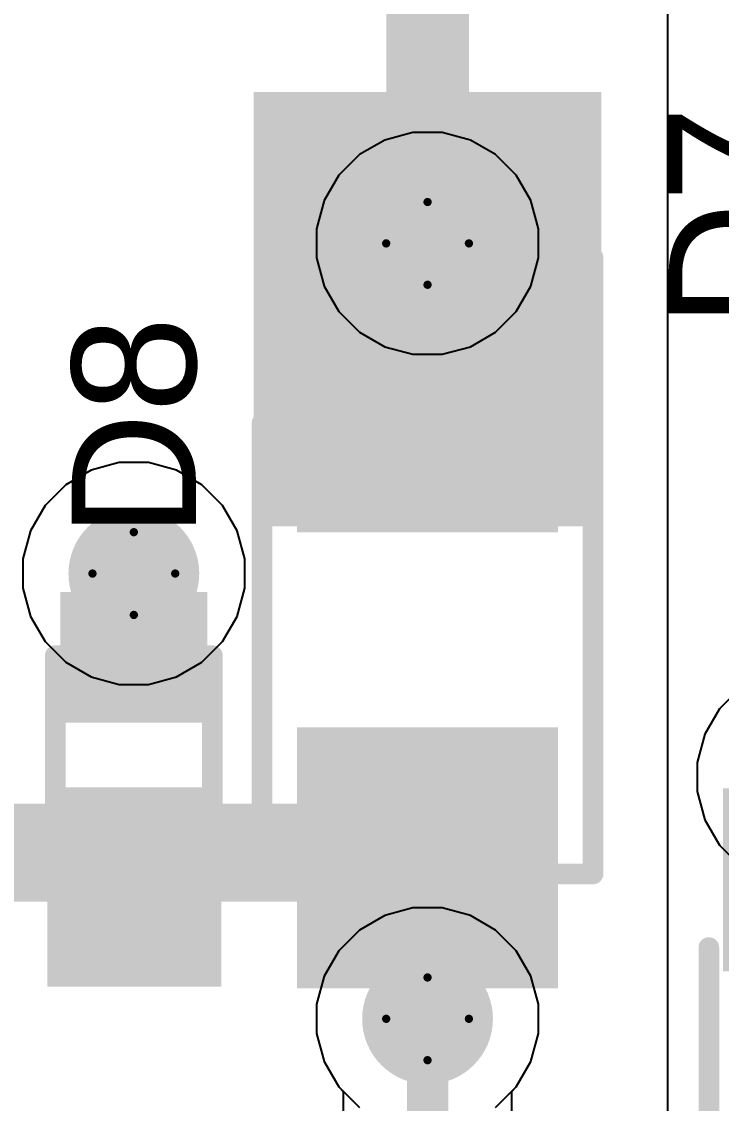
# Model space of a CAD drawing. Header units: inches. Extents: x -17.5 to 14.7, y -6.2 to 5.9.
# Drawn here: x -0.2411 to -0.072, y 1.7883 to 2.0498 of the extents above; entities that cross this region are included whole.
import ezdxf

# ---------------------------------------------------------------- set-up
doc = ezdxf.new("R2010")
doc.units = ezdxf.units.IN
doc.header["$MEASUREMENT"] = 0
for name, color, linetype in [('Bottom Layer', 5, 'Continuous'), ('Bottom Solder', 6, 'Continuous'), ('Drill Drawing', 1, 'Continuous'), ('Ground Layer', 76, 'Continuous'), ('Power Layer', 16, 'Continuous'), ('Top Layer', 1, 'Continuous'), ('Top Overlay', 2, 'Continuous'), ('Top Paste', 8, 'Continuous'), ('Top Solder', 216, 'Continuous'), ('Via Holes', 16, 'Continuous')]:
    doc.layers.add(name, color=color, linetype=linetype)
doc.styles.add('Arial', font='', dxfattribs={"height": 0.2})
doc.styles.get('Arial').set_extended_font_data('Arial')

# ---------------------------------------------------------------- blocks, each defined once
blk = doc.blocks.new('SOT_23_129')
at = {"layer": 'Top Layer'}
for points in [[(-0.01614, 0.05748), (0.01614, 0.05748), (0.01614, 0.02126), (-0.01614, 0.02126)], [(-0.05354, -0.02126), (-0.02126, -0.02126), (-0.02126, -0.05748), (-0.05354, -0.05748)], [(0.02126, -0.02126), (0.05354, -0.02126), (0.05354, -0.05748), (0.02126, -0.05748)]]:
    blk.add_hatch(color=1, dxfattribs=at).paths.add_polyline_path(points)
at = {"layer": 'Top Paste'}
for points in [[(-0.01614, 0.05748), (0.01614, 0.05748), (0.01614, 0.02126), (-0.01614, 0.02126)], [(-0.05354, -0.02126), (-0.02126, -0.02126), (-0.02126, -0.05748), (-0.05354, -0.05748)], [(0.02126, -0.02126), (0.05354, -0.02126), (0.05354, -0.05748), (0.02126, -0.05748)]]:
    blk.add_hatch(color=8, dxfattribs=at).paths.add_polyline_path(points)
at = {"layer": 'Top Solder'}
for points in [[(-0.02014, 0.06148), (0.02014, 0.06148), (0.02014, 0.01726), (-0.02014, 0.01726)], [(-0.05754, -0.01726), (-0.01726, -0.01726), (-0.01726, -0.06148), (-0.05754, -0.06148)], [(0.01726, -0.01726), (0.05754, -0.01726), (0.05754, -0.06148), (0.01726, -0.06148)]]:
    blk.add_hatch(color=216, dxfattribs=at).paths.add_polyline_path(points)
at = {"layer": 'Top Overlay'}
for points in [[(-0.061, 0.032, 0.005, 0.005, 0), (-0.061, -0.023, 0.005, 0.005, 0)], [(-0.022, 0.032, 0.005, 0.005, 0), (-0.061, 0.032, 0.005, 0.005, 0)], [(0.061, 0.032, 0.005, 0.005, 0), (0.022, 0.032, 0.005, 0.005, 0)], [(0.061, 0.032, 0.005, 0.005, 0), (0.061, -0.023, 0.005, 0.005, 0)], [(0.013, -0.031, 0.005, 0.005, 0), (-0.013, -0.031, 0.005, 0.005, 0)], [(-0.061, -0.046, 0.005, 0.005, 0), (-0.066, -0.041, 0.005, 0.005, 0)], [(-0.066, -0.041, 0.005, 0.005, 0), (-0.066, -0.051, 0.005, 0.005, 0)], [(-0.061, -0.046, 0.005, 0.005, 0), (-0.066, -0.051, 0.005, 0.005, 0)]]:
    blk.add_lwpolyline(points, format="xyseb", dxfattribs=at)
for points in [[(-0.06225, 0.032, 0.0025, 0.0025, 1), (-0.05975, 0.032, 0.0025, 0.0025, 1)], [(-0.06225, 0.032, 0.0025, 0.0025, 1), (-0.05975, 0.032, 0.0025, 0.0025, 1)], [(-0.02325, 0.032, 0.0025, 0.0025, 1), (-0.02075, 0.032, 0.0025, 0.0025, 1)], [(0.02075, 0.032, 0.0025, 0.0025, 1), (0.02325, 0.032, 0.0025, 0.0025, 1)], [(0.05975, 0.032, 0.0025, 0.0025, 1), (0.06225, 0.032, 0.0025, 0.0025, 1)], [(0.05975, 0.032, 0.0025, 0.0025, 1), (0.06225, 0.032, 0.0025, 0.0025, 1)], [(-0.06225, -0.023, 0.0025, 0.0025, 1), (-0.05975, -0.023, 0.0025, 0.0025, 1)], [(0.05975, -0.023, 0.0025, 0.0025, 1), (0.06225, -0.023, 0.0025, 0.0025, 1)], [(-0.01425, -0.031, 0.0025, 0.0025, 1), (-0.01175, -0.031, 0.0025, 0.0025, 1)], [(0.01175, -0.031, 0.0025, 0.0025, 1), (0.01425, -0.031, 0.0025, 0.0025, 1)], [(-0.06725, -0.041, 0.0025, 0.0025, 1), (-0.06475, -0.041, 0.0025, 0.0025, 1)], [(-0.06725, -0.041, 0.0025, 0.0025, 1), (-0.06475, -0.041, 0.0025, 0.0025, 1)], [(-0.06225, -0.046, 0.0025, 0.0025, 1), (-0.05975, -0.046, 0.0025, 0.0025, 1)], [(-0.06225, -0.046, 0.0025, 0.0025, 1), (-0.05975, -0.046, 0.0025, 0.0025, 1)], [(-0.06725, -0.051, 0.0025, 0.0025, 1), (-0.06475, -0.051, 0.0025, 0.0025, 1)], [(-0.06725, -0.051, 0.0025, 0.0025, 1), (-0.06475, -0.051, 0.0025, 0.0025, 1)]]:
    blk.add_lwpolyline(points, format="xyseb", close=True, dxfattribs=at)
blk = doc.blocks.new('SOD_523_157')
at = {"layer": 'Top Layer'}
for points in [[(-0.03543, 0.01378), (-0.01181, 0.01378), (-0.01181, -0.01378), (-0.03543, -0.01378)], [(0.01181, 0.01378), (0.03543, 0.01378), (0.03543, -0.01378), (0.01181, -0.01378)]]:
    blk.add_hatch(color=1, dxfattribs=at).paths.add_polyline_path(points)
at = {"layer": 'Top Overlay'}
for points in [[(0.026, 0.01411), (0.056, 0.01411), (0.056, 0.02111), (0.026, 0.02111)], [(0.037, -0.01489), (0.056, -0.01489), (0.056, 0.01511), (0.037, 0.01511)], [(0.026, -0.02089), (0.056, -0.02089), (0.056, -0.01389), (0.026, -0.01389)]]:
    blk.add_hatch(color=2, dxfattribs=at).paths.add_polyline_path(points)
at = {"layer": 'Top Paste'}
for points in [[(-0.03543, 0.01378), (-0.01181, 0.01378), (-0.01181, -0.01378), (-0.03543, -0.01378)], [(0.01181, 0.01378), (0.03543, 0.01378), (0.03543, -0.01378), (0.01181, -0.01378)]]:
    blk.add_hatch(color=8, dxfattribs=at).paths.add_polyline_path(points)
at = {"layer": 'Top Solder'}
for points in [[(-0.03943, 0.01778), (-0.00781, 0.01778), (-0.00781, -0.01778), (-0.03943, -0.01778)], [(0.00781, 0.01778), (0.03943, 0.01778), (0.03943, -0.01778), (0.00781, -0.01778)]]:
    blk.add_hatch(color=216, dxfattribs=at).paths.add_polyline_path(points)
at = {"layer": 'Top Overlay'}
for points in [[(0.026, 0.019, 0.005, 0.005, 0), (-0.024, 0.019, 0.005, 0.005, 0)], [(-0.024, 0.017, 0.005, 0.005, 0), (-0.024, 0.01897, 0.005, 0.005, 0)], [(-0.024, -0.01897, 0.005, 0.005, 0), (-0.024, -0.017, 0.005, 0.005, 0)], [(0.026, -0.019, 0.005, 0.005, 0), (-0.024, -0.019, 0.005, 0.005, 0)]]:
    blk.add_lwpolyline(points, format="xyseb", dxfattribs=at)
for points in [[(-0.02525, 0.019, 0.0025, 0.0025, 1), (-0.02275, 0.019, 0.0025, 0.0025, 1)], [(-0.02525, 0.01897, 0.0025, 0.0025, 1), (-0.02275, 0.01897, 0.0025, 0.0025, 1)], [(0.02475, 0.019, 0.0025, 0.0025, 1), (0.02725, 0.019, 0.0025, 0.0025, 1)], [(-0.02525, 0.017, 0.0025, 0.0025, 1), (-0.02275, 0.017, 0.0025, 0.0025, 1)], [(-0.02525, -0.017, 0.0025, 0.0025, 1), (-0.02275, -0.017, 0.0025, 0.0025, 1)], [(-0.02525, -0.01897, 0.0025, 0.0025, 1), (-0.02275, -0.01897, 0.0025, 0.0025, 1)], [(-0.02525, -0.019, 0.0025, 0.0025, 1), (-0.02275, -0.019, 0.0025, 0.0025, 1)], [(0.02475, -0.019, 0.0025, 0.0025, 1), (0.02725, -0.019, 0.0025, 0.0025, 1)]]:
    blk.add_lwpolyline(points, format="xyseb", close=True, dxfattribs=at)
blk = doc.blocks.new('SOD_123W_158')
at = {"layer": 'Top Layer'}
for points in [[(-0.08268, 0.02756), (-0.02756, 0.02756), (-0.02756, -0.02756), (-0.08268, -0.02756)], [(0.02756, 0.02756), (0.08268, 0.02756), (0.08268, -0.02756), (0.02756, -0.02756)]]:
    blk.add_hatch(color=1, dxfattribs=at).paths.add_polyline_path(points)
at = {"layer": 'Top Overlay'}
for points in [[(0.09, 0.042), (0.025, 0.042), (0.025, 0.03), (0.09, 0.03)], [(0.13, 0.042), (0.085, 0.042), (0.085, -0.042), (0.13, -0.042)], [(0.09, -0.03), (0.025, -0.03), (0.025, -0.042), (0.09, -0.042)]]:
    blk.add_hatch(color=2, dxfattribs=at).paths.add_polyline_path(points)
at = {"layer": 'Top Paste'}
for points in [[(-0.08268, 0.02756), (-0.02756, 0.02756), (-0.02756, -0.02756), (-0.08268, -0.02756)], [(0.02756, 0.02756), (0.08268, 0.02756), (0.08268, -0.02756), (0.02756, -0.02756)]]:
    blk.add_hatch(color=8, dxfattribs=at).paths.add_polyline_path(points)
at = {"layer": 'Top Solder'}
for points in [[(-0.08668, 0.03156), (-0.02356, 0.03156), (-0.02356, -0.03156), (-0.08668, -0.03156)], [(0.02356, 0.03156), (0.08668, 0.03156), (0.08668, -0.03156), (0.02356, -0.03156)]]:
    blk.add_hatch(color=216, dxfattribs=at).paths.add_polyline_path(points)
at = {"layer": 'Top Overlay'}
for points in [[(-0.059, 0.04, 0.005, 0.005, 0), (-0.059, 0.032, 0.005, 0.005, 0)], [(-0.059, 0.04, 0.005, 0.005, 0), (-0.045, 0.04, 0.005, 0.005, 0)], [(-0.045, 0.04, 0.005, 0.005, 0), (0.05, 0.04, 0.005, 0.005, 0)], [(-0.059, -0.032, 0.005, 0.005, 0), (-0.059, -0.04, 0.005, 0.005, 0)], [(-0.059, -0.04, 0.005, 0.005, 0), (0.09, -0.04, 0.005, 0.005, 0)]]:
    blk.add_lwpolyline(points, format="xyseb", dxfattribs=at)
for points in [[(-0.06025, 0.04, 0.0025, 0.0025, 1), (-0.05775, 0.04, 0.0025, 0.0025, 1)], [(-0.06025, 0.04, 0.0025, 0.0025, 1), (-0.05775, 0.04, 0.0025, 0.0025, 1)], [(-0.04625, 0.04, 0.0025, 0.0025, 1), (-0.04375, 0.04, 0.0025, 0.0025, 1)], [(-0.04625, 0.04, 0.0025, 0.0025, 1), (-0.04375, 0.04, 0.0025, 0.0025, 1)], [(0.04875, 0.04, 0.0025, 0.0025, 1), (0.05125, 0.04, 0.0025, 0.0025, 1)], [(-0.06025, 0.032, 0.0025, 0.0025, 1), (-0.05775, 0.032, 0.0025, 0.0025, 1)], [(-0.06025, -0.032, 0.0025, 0.0025, 1), (-0.05775, -0.032, 0.0025, 0.0025, 1)], [(-0.06025, -0.04, 0.0025, 0.0025, 1), (-0.05775, -0.04, 0.0025, 0.0025, 1)], [(-0.06025, -0.04, 0.0025, 0.0025, 1), (-0.05775, -0.04, 0.0025, 0.0025, 1)], [(0.08875, -0.04, 0.0025, 0.0025, 1), (0.09125, -0.04, 0.0025, 0.0025, 1)]]:
    blk.add_lwpolyline(points, format="xyseb", close=True, dxfattribs=at)

msp = doc.modelspace()

# ---------------------------------------------------------------- hatches: boundary and pattern name
at = {"layer": 'Bottom Layer'}
h = msp.add_hatch(color=5, dxfattribs=at)
edge = h.paths.add_edge_path()
edge.add_arc((-0.143, 1.99623), 0.01181, 0, 360)
h = msp.add_hatch(color=5, dxfattribs=at)
edge = h.paths.add_edge_path()
edge.add_arc((-0.214, 1.91641), 0.01181, 0, 360)
h = msp.add_hatch(color=5, dxfattribs=at)
edge = h.paths.add_edge_path()
edge.add_arc((-0.143, 1.80877), 0.01181, 0, 360)
at = {"layer": 'Bottom Solder'}
h = msp.add_hatch(color=6, dxfattribs=at)
edge = h.paths.add_edge_path()
edge.add_arc((-0.143, 1.99623), 0.01581, 0, 360)
h = msp.add_hatch(color=6, dxfattribs=at)
edge = h.paths.add_edge_path()
edge.add_arc((-0.214, 1.91641), 0.01581, 0, 360)
h = msp.add_hatch(color=6, dxfattribs=at)
edge = h.paths.add_edge_path()
edge.add_arc((-0.143, 1.80877), 0.01581, 0, 360)
at = {"layer": 'Ground Layer'}
h = msp.add_hatch(color=76, dxfattribs=at)
edge = h.paths.add_edge_path()
edge.add_arc((-0.143, 1.99623), 0.01181, 0, 360)
h = msp.add_hatch(color=76, dxfattribs=at)
edge = h.paths.add_edge_path()
edge.add_arc((-0.214, 1.91641), 0.01181, 0, 360)
h = msp.add_hatch(color=76, dxfattribs=at)
edge = h.paths.add_edge_path()
edge.add_arc((-0.143, 1.80877), 0.01181, 0, 360)
at = {"layer": 'Power Layer'}
h = msp.add_hatch(color=16, dxfattribs=at)
edge = h.paths.add_edge_path()
edge.add_arc((-0.143, 1.99623), 0.01181, 0, 360)
h = msp.add_hatch(color=16, dxfattribs=at)
edge = h.paths.add_edge_path()
edge.add_arc((-0.214, 1.91641), 0.01181, 0, 360)
h = msp.add_hatch(color=16, dxfattribs=at)
edge = h.paths.add_edge_path()
edge.add_arc((-0.143, 1.80877), 0.01181, 0, 360)
at = {"layer": 'Top Layer'}
h = msp.add_hatch(color=1, dxfattribs=at)
edge = h.paths.add_edge_path()
edge.add_arc((-0.143, 1.99623), 0.01181, 0, 360)
for points in [[(-0.1548, 1.976), (-0.1312, 1.976), (-0.1312, 1.99623), (-0.1548, 1.99623)], [(-0.2258, 1.89618), (-0.2022, 1.89618), (-0.2022, 1.91641), (-0.2258, 1.91641)], [(-0.31156, 1.83713), (-0.143, 1.83713), (-0.143, 1.86075), (-0.31156, 1.86075)], [(-0.1312, 1.829), (-0.1548, 1.829), (-0.1548, 1.80877), (-0.1312, 1.80877)]]:
    msp.add_hatch(color=1, dxfattribs=at).paths.add_polyline_path(points)
h = msp.add_hatch(color=1, dxfattribs=at)
edge = h.paths.add_edge_path()
edge.add_arc((-0.214, 1.91641), 0.01181, 0, 360)
h = msp.add_hatch(color=1, dxfattribs=at)
edge = h.paths.add_edge_path()
edge.add_arc((-0.143, 1.80877), 0.01181, 0, 360)
at = {"layer": 'Top Solder'}
h = msp.add_hatch(color=216, dxfattribs=at)
edge = h.paths.add_edge_path()
edge.add_arc((-0.143, 1.99623), 0.01581, 0, 360)
h = msp.add_hatch(color=216, dxfattribs=at)
edge = h.paths.add_edge_path()
edge.add_arc((-0.214, 1.91641), 0.01581, 0, 360)
h = msp.add_hatch(color=216, dxfattribs=at)
edge = h.paths.add_edge_path()
edge.add_arc((-0.143, 1.80877), 0.01581, 0, 360)
at = {"layer": 'Via Holes'}
h = msp.add_hatch(color=7, dxfattribs=at)
edge = h.paths.add_edge_path()
edge.add_arc((-0.143, 1.99623), 0.00591, 0, 360)
h = msp.add_hatch(color=7, dxfattribs=at)
edge = h.paths.add_edge_path()
edge.add_arc((-0.214, 1.91641), 0.00591, 0, 360)
h = msp.add_hatch(color=7, dxfattribs=at)
edge = h.paths.add_edge_path()
edge.add_arc((-0.143, 1.80877), 0.00591, 0, 360)

# ---------------------------------------------------------------- linework, layer by layer
at = {"layer": 'Bottom Layer'}
for p, q in [((-0.14653, 2.02304), (-0.15335, 2.02122)), ((-0.13947, 2.02304), (-0.14653, 2.02304)), ((-0.13265, 2.02122), (-0.13947, 2.02304)), ((-0.15335, 2.02122), (-0.15946, 2.01769)), ((-0.12654, 2.01769), (-0.13265, 2.02122)), ((-0.15946, 2.01769), (-0.16445, 2.0127)), ((-0.12155, 2.0127), (-0.12654, 2.01769)), ((-0.16445, 2.0127), (-0.16798, 2.00658)), ((-0.11802, 2.00658), (-0.12155, 2.0127)), ((-0.16798, 2.00658), (-0.16981, 1.99976)), ((-0.11619, 1.99976), (-0.11802, 2.00658)), ((-0.16981, 1.99976), (-0.16981, 1.9927)), ((-0.11619, 1.9927), (-0.11619, 1.99976)), ((-0.16981, 1.9927), (-0.16798, 1.98588)), ((-0.11802, 1.98588), (-0.11619, 1.9927)), ((-0.16798, 1.98588), (-0.16445, 1.97977)), ((-0.12155, 1.97977), (-0.11802, 1.98588)), ((-0.16445, 1.97977), (-0.15946, 1.97478)), ((-0.12654, 1.97478), (-0.12155, 1.97977)), ((-0.15946, 1.97478), (-0.15335, 1.97125)), ((-0.13265, 1.97125), (-0.12654, 1.97478)), ((-0.15335, 1.97125), (-0.14653, 1.96942)), ((-0.14653, 1.96942), (-0.13947, 1.96942)), ((-0.13947, 1.96942), (-0.13265, 1.97125)), ((-0.06746, 1.88869), (-0.07245, 1.8837)), ((-0.07245, 1.8837), (-0.07598, 1.87758)), ((-0.07598, 1.87758), (-0.07781, 1.87076)), ((-0.07781, 1.87076), (-0.07781, 1.8637)), ((-0.07781, 1.8637), (-0.07598, 1.85688)), ((-0.07598, 1.85688), (-0.07245, 1.85077)), ((-0.07245, 1.85077), (-0.07139, 1.84971)), ((-0.15335, 1.83375), (-0.15946, 1.83022)), ((-0.14653, 1.83558), (-0.15335, 1.83375)), ((-0.13947, 1.83558), (-0.14653, 1.83558)), ((-0.13265, 1.83375), (-0.13947, 1.83558)), ((-0.12654, 1.83022), (-0.13265, 1.83375)), ((-0.15946, 1.83022), (-0.16445, 1.82523)), ((-0.12155, 1.82523), (-0.12654, 1.83022)), ((-0.16445, 1.82523), (-0.16798, 1.81912)), ((-0.11802, 1.81912), (-0.12155, 1.82523)), ((-0.16798, 1.81912), (-0.16981, 1.8123)), ((-0.11619, 1.8123), (-0.11802, 1.81912)), ((-0.16981, 1.8123), (-0.16981, 1.80524)), ((-0.11619, 1.80524), (-0.11619, 1.8123)), ((-0.16981, 1.80524), (-0.16798, 1.79842)), ((-0.11802, 1.79842), (-0.11619, 1.80524)), ((-0.16798, 1.79842), (-0.16445, 1.7923)), ((-0.12155, 1.7923), (-0.11802, 1.79842)), ((-0.16445, 1.7923), (-0.16339, 1.79124)), ((-0.12261, 1.79124), (-0.12155, 1.7923)), ((-0.16339, 1.79124), (-0.16339, 1.503)), ((-0.12261, 1.51145), (-0.12261, 1.79124))]:
    msp.add_line(p, q, dxfattribs=at)
msp.add_lwpolyline([(-0.143, 1.503, 0.01, 0.01, 0), (-0.143, 1.80877, 0.01, 0.01, 0)], format="xyseb", dxfattribs=at)
msp.add_lwpolyline([(-0.1455, 1.80877, 0.005, 0.005, 1), (-0.1405, 1.80877, 0.005, 0.005, 1)], format="xyseb", close=True, dxfattribs=at)
at = {"layer": 'Drill Drawing'}
for points in [[(-0.153, 1.99623, 0.002, 0.002, 0), (-0.143, 2.00623, 0.002, 0.002, 0)], [(-0.143, 2.00623, 0.002, 0.002, 0), (-0.133, 1.99623, 0.002, 0.002, 0)], [(-0.153, 1.99623, 0.002, 0.002, 0), (-0.143, 1.98623, 0.002, 0.002, 0)], [(-0.143, 1.98623, 0.002, 0.002, 0), (-0.133, 1.99623, 0.002, 0.002, 0)], [(-0.224, 1.91641, 0.002, 0.002, 0), (-0.214, 1.92641, 0.002, 0.002, 0)], [(-0.214, 1.92641, 0.002, 0.002, 0), (-0.204, 1.91641, 0.002, 0.002, 0)], [(-0.224, 1.91641, 0.002, 0.002, 0), (-0.214, 1.90641, 0.002, 0.002, 0)], [(-0.214, 1.90641, 0.002, 0.002, 0), (-0.204, 1.91641, 0.002, 0.002, 0)], [(-0.153, 1.80877, 0.002, 0.002, 0), (-0.143, 1.81877, 0.002, 0.002, 0)], [(-0.143, 1.81877, 0.002, 0.002, 0), (-0.133, 1.80877, 0.002, 0.002, 0)], [(-0.153, 1.80877, 0.002, 0.002, 0), (-0.143, 1.79877, 0.002, 0.002, 0)], [(-0.143, 1.79877, 0.002, 0.002, 0), (-0.133, 1.80877, 0.002, 0.002, 0)]]:
    msp.add_lwpolyline(points, format="xyseb", dxfattribs=at)
for points in [[(-0.1435, 2.00623, 0.001, 0.001, 1), (-0.1425, 2.00623, 0.001, 0.001, 1)], [(-0.1435, 2.00623, 0.001, 0.001, 1), (-0.1425, 2.00623, 0.001, 0.001, 1)], [(-0.1535, 1.99623, 0.001, 0.001, 1), (-0.1525, 1.99623, 0.001, 0.001, 1)], [(-0.1535, 1.99623, 0.001, 0.001, 1), (-0.1525, 1.99623, 0.001, 0.001, 1)], [(-0.1335, 1.99623, 0.001, 0.001, 1), (-0.1325, 1.99623, 0.001, 0.001, 1)], [(-0.1335, 1.99623, 0.001, 0.001, 1), (-0.1325, 1.99623, 0.001, 0.001, 1)], [(-0.1435, 1.98623, 0.001, 0.001, 1), (-0.1425, 1.98623, 0.001, 0.001, 1)], [(-0.1435, 1.98623, 0.001, 0.001, 1), (-0.1425, 1.98623, 0.001, 0.001, 1)], [(-0.2145, 1.92641, 0.001, 0.001, 1), (-0.2135, 1.92641, 0.001, 0.001, 1)], [(-0.2145, 1.92641, 0.001, 0.001, 1), (-0.2135, 1.92641, 0.001, 0.001, 1)], [(-0.2245, 1.91641, 0.001, 0.001, 1), (-0.2235, 1.91641, 0.001, 0.001, 1)], [(-0.2245, 1.91641, 0.001, 0.001, 1), (-0.2235, 1.91641, 0.001, 0.001, 1)], [(-0.2045, 1.91641, 0.001, 0.001, 1), (-0.2035, 1.91641, 0.001, 0.001, 1)], [(-0.2045, 1.91641, 0.001, 0.001, 1), (-0.2035, 1.91641, 0.001, 0.001, 1)], [(-0.2145, 1.90641, 0.001, 0.001, 1), (-0.2135, 1.90641, 0.001, 0.001, 1)], [(-0.2145, 1.90641, 0.001, 0.001, 1), (-0.2135, 1.90641, 0.001, 0.001, 1)], [(-0.1435, 1.81877, 0.001, 0.001, 1), (-0.1425, 1.81877, 0.001, 0.001, 1)], [(-0.1435, 1.81877, 0.001, 0.001, 1), (-0.1425, 1.81877, 0.001, 0.001, 1)], [(-0.1535, 1.80877, 0.001, 0.001, 1), (-0.1525, 1.80877, 0.001, 0.001, 1)], [(-0.1535, 1.80877, 0.001, 0.001, 1), (-0.1525, 1.80877, 0.001, 0.001, 1)], [(-0.1335, 1.80877, 0.001, 0.001, 1), (-0.1325, 1.80877, 0.001, 0.001, 1)], [(-0.1335, 1.80877, 0.001, 0.001, 1), (-0.1325, 1.80877, 0.001, 0.001, 1)], [(-0.1435, 1.79877, 0.001, 0.001, 1), (-0.1425, 1.79877, 0.001, 0.001, 1)], [(-0.1435, 1.79877, 0.001, 0.001, 1), (-0.1425, 1.79877, 0.001, 0.001, 1)]]:
    msp.add_lwpolyline(points, format="xyseb", close=True, dxfattribs=at)
at = {"layer": 'Ground Layer'}
for p, q in [((-0.14653, 2.02304), (-0.15335, 2.02122)), ((-0.13947, 2.02304), (-0.14653, 2.02304)), ((-0.13265, 2.02122), (-0.13947, 2.02304)), ((-0.15335, 2.02122), (-0.15946, 2.01769)), ((-0.12654, 2.01769), (-0.13265, 2.02122)), ((-0.15946, 2.01769), (-0.16445, 2.0127)), ((-0.12155, 2.0127), (-0.12654, 2.01769)), ((-0.16445, 2.0127), (-0.16798, 2.00658)), ((-0.11802, 2.00658), (-0.12155, 2.0127)), ((-0.16798, 2.00658), (-0.16981, 1.99976)), ((-0.11619, 1.99976), (-0.11802, 2.00658)), ((-0.16981, 1.99976), (-0.16981, 1.9927)), ((-0.11619, 1.9927), (-0.11619, 1.99976)), ((-0.16981, 1.9927), (-0.16798, 1.98588)), ((-0.11802, 1.98588), (-0.11619, 1.9927)), ((-0.16798, 1.98588), (-0.16445, 1.97977)), ((-0.12155, 1.97977), (-0.11802, 1.98588)), ((-0.16445, 1.97977), (-0.15946, 1.97478)), ((-0.12654, 1.97478), (-0.12155, 1.97977)), ((-0.15946, 1.97478), (-0.15335, 1.97125)), ((-0.13265, 1.97125), (-0.12654, 1.97478)), ((-0.15335, 1.97125), (-0.14653, 1.96942)), ((-0.14653, 1.96942), (-0.13947, 1.96942)), ((-0.13947, 1.96942), (-0.13265, 1.97125)), ((-0.06746, 1.88869), (-0.07245, 1.8837)), ((-0.07245, 1.8837), (-0.07598, 1.87758)), ((-0.07598, 1.87758), (-0.07781, 1.87076)), ((-0.07781, 1.87076), (-0.07781, 1.8637)), ((-0.07781, 1.8637), (-0.07598, 1.85688)), ((-0.07598, 1.85688), (-0.07245, 1.85077)), ((-0.07245, 1.85077), (-0.06746, 1.84578)), ((-0.15335, 1.83375), (-0.15946, 1.83022)), ((-0.14653, 1.83558), (-0.15335, 1.83375)), ((-0.13947, 1.83558), (-0.14653, 1.83558)), ((-0.13265, 1.83375), (-0.13947, 1.83558)), ((-0.12654, 1.83022), (-0.13265, 1.83375)), ((-0.15946, 1.83022), (-0.16445, 1.82523)), ((-0.12155, 1.82523), (-0.12654, 1.83022)), ((-0.16445, 1.82523), (-0.16798, 1.81912)), ((-0.11802, 1.81912), (-0.12155, 1.82523)), ((-0.16798, 1.81912), (-0.16981, 1.8123)), ((-0.11619, 1.8123), (-0.11802, 1.81912)), ((-0.16981, 1.8123), (-0.16981, 1.80524)), ((-0.11619, 1.80524), (-0.11619, 1.8123)), ((-0.16981, 1.80524), (-0.16798, 1.79842)), ((-0.11802, 1.79842), (-0.11619, 1.80524)), ((-0.16798, 1.79842), (-0.16445, 1.7923)), ((-0.12155, 1.7923), (-0.11802, 1.79842)), ((-0.16445, 1.7923), (-0.15946, 1.78731)), ((-0.12654, 1.78731), (-0.12155, 1.7923))]:
    msp.add_line(p, q, dxfattribs=at)
at = {"layer": 'Power Layer'}
for p, q in [((-0.085, 2.22974), (-0.085, 1.71348)), ((-0.21753, 1.94323), (-0.22435, 1.9414)), ((-0.21047, 1.94323), (-0.21753, 1.94323)), ((-0.20365, 1.9414), (-0.21047, 1.94323)), ((-0.22435, 1.9414), (-0.23046, 1.93787)), ((-0.19754, 1.93787), (-0.20365, 1.9414)), ((-0.23046, 1.93787), (-0.23545, 1.93288)), ((-0.19255, 1.93288), (-0.19754, 1.93787)), ((-0.23545, 1.93288), (-0.23898, 1.92676)), ((-0.18902, 1.92676), (-0.19255, 1.93288)), ((-0.23898, 1.92676), (-0.24081, 1.91994)), ((-0.18719, 1.91994), (-0.18902, 1.92676)), ((-0.24081, 1.91994), (-0.24081, 1.91288)), ((-0.18719, 1.91288), (-0.18719, 1.91994)), ((-0.24081, 1.91288), (-0.23898, 1.90607)), ((-0.18902, 1.90607), (-0.18719, 1.91288)), ((-0.23898, 1.90607), (-0.23545, 1.89995)), ((-0.19255, 1.89995), (-0.18902, 1.90607)), ((-0.23545, 1.89995), (-0.23046, 1.89496)), ((-0.19754, 1.89496), (-0.19255, 1.89995)), ((-0.23046, 1.89496), (-0.22435, 1.89143)), ((-0.20365, 1.89143), (-0.19754, 1.89496)), ((-0.22435, 1.89143), (-0.21753, 1.8896)), ((-0.21047, 1.8896), (-0.20365, 1.89143)), ((-0.21753, 1.8896), (-0.21047, 1.8896)), ((-0.15335, 1.83375), (-0.15946, 1.83022)), ((-0.14653, 1.83558), (-0.15335, 1.83375)), ((-0.13947, 1.83558), (-0.14653, 1.83558)), ((-0.13265, 1.83375), (-0.13947, 1.83558)), ((-0.12654, 1.83022), (-0.13265, 1.83375)), ((-0.15946, 1.83022), (-0.16445, 1.82523)), ((-0.12155, 1.82523), (-0.12654, 1.83022)), ((-0.16445, 1.82523), (-0.16798, 1.81912)), ((-0.11802, 1.81912), (-0.12155, 1.82523)), ((-0.16798, 1.81912), (-0.16981, 1.8123)), ((-0.11619, 1.8123), (-0.11802, 1.81912)), ((-0.16981, 1.8123), (-0.16981, 1.80524)), ((-0.11619, 1.80524), (-0.11619, 1.8123)), ((-0.16981, 1.80524), (-0.16798, 1.79842)), ((-0.11802, 1.79842), (-0.11619, 1.80524)), ((-0.16798, 1.79842), (-0.16445, 1.7923)), ((-0.12155, 1.7923), (-0.11802, 1.79842)), ((-0.16445, 1.7923), (-0.15946, 1.78731)), ((-0.12654, 1.78731), (-0.12155, 1.7923))]:
    msp.add_line(p, q, dxfattribs=at)
msp.add_lwpolyline([(-0.143, 1.99623, 0.02, 0.02, 0), (-0.143, 2.4599, 0.02, 0.02, 0)], format="xyseb", dxfattribs=at)
msp.add_lwpolyline([(-0.148, 1.99623, 0.01, 0.01, 1), (-0.138, 1.99623, 0.01, 0.01, 1)], format="xyseb", close=True, dxfattribs=at)
at = {"layer": 'Top Layer'}
for points in [[(-0.143, 1.95792, 0.01, 0.01, 0), (-0.143, 1.99623, 0.01, 0.01, 0)], [(-0.143, 1.80877, 0.01, 0.01, 0), (-0.143, 1.84768, 0.01, 0.01, 0)]]:
    msp.add_lwpolyline(points, format="xyseb", dxfattribs=at)
for points in [[(-0.1455, 1.99623, 0.005, 0.005, 1), (-0.1405, 1.99623, 0.005, 0.005, 1)], [(-0.1455, 1.95792, 0.005, 0.005, 1), (-0.1405, 1.95792, 0.005, 0.005, 1)], [(-0.1455, 1.84768, 0.005, 0.005, 1), (-0.1405, 1.84768, 0.005, 0.005, 1)], [(-0.1455, 1.80877, 0.005, 0.005, 1), (-0.1405, 1.80877, 0.005, 0.005, 1)]]:
    msp.add_lwpolyline(points, format="xyseb", close=True, dxfattribs=at)

# ---------------------------------------------------------------- block references
for name, p, rotation in [('SOD_123W_158', (-0.143, 1.9028), 90), ('SOD_523_157', (-0.214, 1.87256), 270), ('SOT_23_129', (-0.014, 1.803), 180)]:
    msp.add_blockref(name, p, dxfattribs=dict(rotation=rotation))

# ---------------------------------------------------------------- texts
at = {"layer": 'Top Overlay', "style": 'Arial'}
for s, p in [('D7', (-0.0547, 1.97589)), ('D8', (-0.199, 1.92503))]:
    msp.add_text(s, height=0.03, rotation=90, dxfattribs=at).set_placement(p)

doc.saveas('drawing.dxf')
